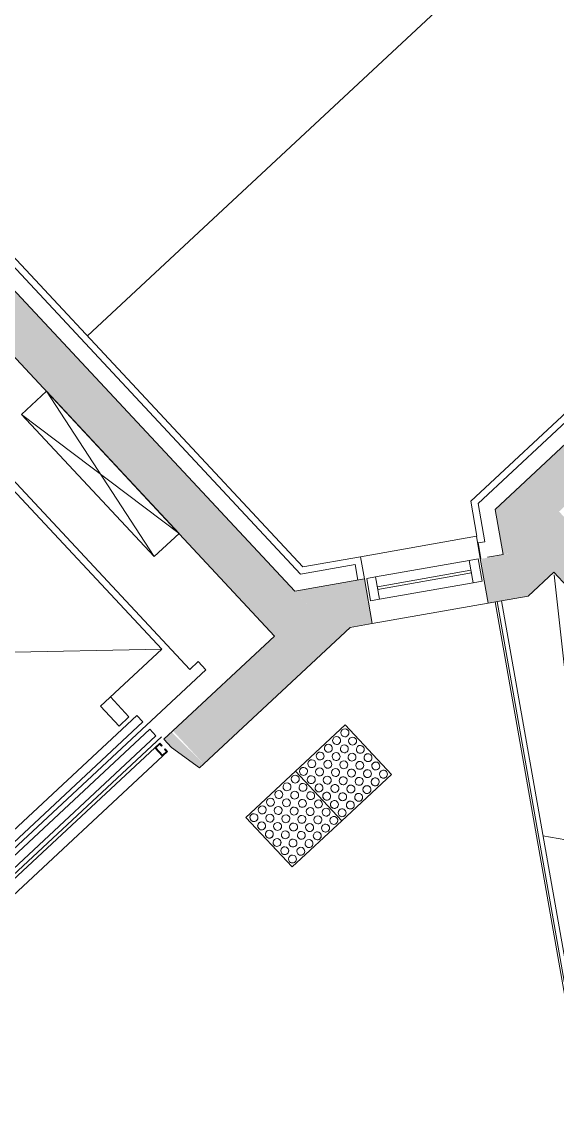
# Model space of a CAD drawing. Header units: millimetres. Extents: x -71377 to 516042, y -145869 to 441446.
# Drawn here: x 170572 to 172938, y 136235 to 141066 of the extents above; entities that cross this region are included whole.
import ezdxf

# ---------------------------------------------------------------- set-up
doc = ezdxf.new("R2010")
doc.units = ezdxf.units.MM
doc.header["$LTSCALE"] = 1000
doc.linetypes.add('_점선_S_', pattern=[1.6, 0.8, -0.8])
doc.linetypes.add('_점선_XS_', pattern=[1.15, 0.6, -0.55])
for name, color, linetype, lineweight in [('A-ele-8', 8, 'Continuous', 5), ('A-fnsh', 5, 'Continuous', 5), ('A-furn-hdln', 8, '_점선_XS_', 5), ('A-glas', 5, 'Continuous', 5), ('A-glas-hdln', 8, 'Continuous', 5), ('A-hat', 251, 'Continuous', 5), ('A-insu', 251, 'Continuous', 5), ('A-wind', 4, 'Continuous', 5), ('A-wind-hdln', 8, 'Continuous', 5), ('A_cwall', 2, 'Continuous', 5), ('A_fnsh-4', 4, 'Continuous', 5), ('AA_오픈', 8, '_점선_S_', 5), ('AA_점형블럭', 8, 'Continuous', 5), ('elev', 4, 'Continuous', 5)]:
    doc.layers.add(name, color=color, linetype=linetype, lineweight=lineweight)

# ---------------------------------------------------------------- blocks, each defined once
blk = doc.blocks.new('EV_15인승 - EV_15인승_1060x2100-6900318-지반층 배치도')
at = {"layer": 'A-furn-hdln'}
for p, q in [((1050, 100), (1050, -100)), ((1350, 100), (1350, -100))]:
    blk.add_line(p, q, dxfattribs=at)
at = {"layer": 'elev'}
for p, q in [((1350, 100), (1050, -100)), ((1350, -100), (1050, 100)), ((-405, -65), (-405, -50)), ((-405, -50), (-375, -50)), ((-402, -65), (-405, -65)), ((-405, -100), (-405, -85)), ((-405, -85), (-402, -85)), ((-378, -53), (-402, -53)), ((-402, -53), (-402, -65)), ((-402, -85), (-402, -97)), ((-378, -97), (-378, -53)), ((-375, -50), (625, -50)), ((-375, -50), (-375, -100)), ((625, -50), (655, -50)), ((625, -50), (625, -100)), ((652, -53), (628, -53)), ((628, -53), (628, -97)), ((652, -65), (652, -53)), ((655, -65), (652, -65)), ((652, -97), (652, -85)), ((652, -85), (655, -85)), ((655, -50), (655, -65)), ((655, -85), (655, -100)), ((665, -135), (-415, -135)), ((-415, -135), (-415, -175)), ((-375, -100), (-405, -100)), ((-402, -97), (-378, -97)), ((-375, -100), (625, -100)), ((655, -100), (625, -100)), ((628, -97), (652, -97)), ((665, -175), (665, -135)), ((-415, -175), (665, -175)), ((1025, -198), (-775, -198)), ((-775, -198), (-775, -248)), ((665, -219), (-415, -219)), ((-415, -219), (-415, -259)), ((665, -259), (665, -219)), ((1025, -248), (1025, -198)), ((-775, -248), (-725, -248)), ((-725, -248), (-725, -1898)), ((-415, -259), (665, -259)), ((-325, -278), (-385, -278)), ((-385, -278), (-385, -398)), ((-325, -398), (-325, -278)), ((635, -278), (575, -278)), ((575, -278), (575, -398)), ((635, -398), (635, -278)), ((975, -1898), (975, -248)), ((975, -248), (1025, -248)), ((-695, -1868), (-695, -398)), ((-695, -398), (-325, -398)), ((945, -398), (-695, -1868)), ((-695, -398), (945, -1868)), ((575, -398), (945, -398)), ((945, -398), (945, -1868)), ((-1100, -720), (-950, -720)), ((-950, -1580), (-1100, -720)), ((-1100, -1580), (-950, -720)), ((-1100, -1580), (-1100, -720)), ((-950, -720), (-950, -1580)), ((-950, -1580), (-1100, -1580)), ((945, -1868), (-695, -1868)), ((-725, -1898), (975, -1898))]:
    blk.add_line(p, q, dxfattribs=at)
blk = doc.blocks.new('고정창 - _A_AW_5x9_8-8092948-지반층 배치도')
at = {"layer": 'A-glas'}
for p, q in [((210, 56), (-210, 56)), ((-210, 56), (-210, 44)), ((210, 44), (210, 56)), ((-210, 44), (210, 44))]:
    blk.add_line(p, q, dxfattribs=at)
at = {"layer": 'A-wind'}
for p, q in [((-210, 100), (-250, 100)), ((-250, 100), (-250, 0)), ((-210, 0), (-210, 100)), ((210, 100), (210, 0)), ((250, 100), (210, 100)), ((250, 0), (250, 100)), ((-250, 0), (-210, 0)), ((210, 0), (250, 0))]:
    blk.add_line(p, q, dxfattribs=at)
at = {"layer": 'A-wind-hdln'}
for p, q in [((210, 100), (-210, 100)), ((-210, 0), (210, 0))]:
    blk.add_line(p, q, dxfattribs=at)
blk = doc.blocks.new('점자블럭_원형_개수_ - 점자블럭_원형_개수_-4199367-지반층 배치도')
at = {"layer": 'AA_점형블럭'}
for p, q in [((300, 300), (0, 300)), ((0, 300), (0, 0)), ((300, 0), (300, 300)), ((600, 300), (300, 300)), ((300, 300), (300, 0)), ((600, 0), (600, 300)), ((0, 0), (300, 0)), ((300, 0), (600, 0))]:
    blk.add_line(p, q, dxfattribs=at)
for centre, start, end in [((25, 275), 360, 180), ((25, 275), 45, 180), ((25, 275), 360, 180), ((25, 275), 45, 180), ((75, 275), 0, 180), ((75, 275), 0, 180), ((75, 275), 0, 180), ((75, 275), 0, 180), ((125, 275), 0, 180), ((125, 275), 0, 180), ((125, 275), 360, 180), ((125, 275), 0, 180), ((175, 275), 360, 180), ((175, 275), 0, 180), ((175, 275), 360, 180), ((175, 275), 0, 180), ((225, 275), 360, 180), ((225, 275), 0, 180), ((225, 275), 360, 180), ((225, 275), 0, 180), ((275, 275), 0, 180), ((275, 275), 0, 180), ((275, 275), 360, 180), ((275, 275), 0, 180), ((325, 275), 360, 180), ((325, 275), 0, 180), ((325, 275), 0, 180), ((325, 275), 0, 180), ((375, 275), 0, 180), ((375, 275), 0, 180), ((375, 275), 0, 180), ((375, 275), 0, 180), ((425, 275), 0, 180), ((425, 275), 0, 180), ((425, 275), 360, 180), ((425, 275), 0, 180), ((475, 275), 0, 180), ((475, 275), 0, 180), ((475, 275), 360, 180), ((475, 275), 360, 180), ((525, 275), 0, 180), ((525, 275), 0, 180), ((525, 275), 360, 180), ((525, 275), 0, 180), ((575, 275), 0, 180), ((575, 275), 0, 180), ((575, 275), 360, 180), ((575, 275), 0, 180), ((25, 275), 180, 360), ((25, 275), 180, 225), ((25, 275), 180, 360), ((25, 275), 180, 225), ((25, 225), 360, 180), ((25, 225), 45, 180), ((25, 225), 0, 180), ((25, 225), 45, 180), ((25, 275), 255, 330), ((25, 275), 255, 330), ((75, 275), 180, 360), ((75, 275), 180, 360), ((75, 275), 180, 360), ((75, 275), 180, 360), ((75, 225), 0, 180), ((75, 225), 0, 180), ((75, 225), 0, 180), ((75, 225), 0, 180), ((125, 275), 180, 360), ((125, 275), 180, 360), ((125, 275), 180, 360), ((125, 275), 180, 360), ((125, 225), 360, 180), ((125, 225), 0, 180), ((125, 225), 360, 180), ((125, 225), 0, 180), ((175, 275), 180, 360), ((175, 275), 180, 360), ((175, 275), 180, 360), ((175, 275), 180, 360), ((175, 225), 360, 180), ((175, 225), 0, 180), ((175, 225), 360, 180), ((175, 225), 0, 180), ((225, 275), 180, 360), ((225, 275), 180, 360), ((225, 275), 180, 360), ((225, 275), 180, 360), ((225, 225), 0, 180), ((225, 225), 0, 180), ((225, 225), 360, 180), ((225, 225), 0, 180), ((275, 275), 180, 360), ((275, 275), 180, 360), ((275, 275), 180, 360), ((275, 275), 180, 360), ((275, 225), 360, 180), ((275, 225), 0, 180), ((275, 225), 360, 180), ((275, 225), 0, 180), ((325, 275), 180, 360), ((325, 275), 180, 360), ((325, 275), 180, 360), ((325, 275), 180, 360), ((325, 225), 360, 180), ((325, 225), 0, 180), ((325, 225), 360, 180), ((325, 225), 0, 180), ((375, 275), 180, 360), ((375, 275), 180, 360), ((375, 275), 180, 360), ((375, 275), 180, 360), ((375, 225), 360, 180), ((375, 225), 0, 180), ((375, 225), 0, 180), ((375, 225), 0, 180), ((425, 275), 180, 360), ((425, 275), 180, 360), ((425, 275), 180, 360), ((425, 275), 180, 360), ((425, 225), 0, 180), ((425, 225), 0, 180), ((425, 225), 0, 180), ((425, 225), 0, 180), ((475, 275), 180, 360), ((475, 275), 180, 360), ((475, 275), 180, 360), ((475, 275), 180, 360), ((475, 225), 360, 180), ((475, 225), 0, 180), ((475, 225), 0, 180), ((475, 225), 0, 180), ((525, 275), 180, 360), ((525, 275), 180, 360), ((525, 275), 180, 360), ((525, 275), 180, 360), ((525, 225), 360, 180), ((525, 225), 0, 180), ((525, 225), 360, 180), ((525, 225), 0, 180), ((575, 275), 180, 360), ((575, 275), 180, 360), ((575, 275), 180, 360), ((575, 275), 180, 360), ((575, 225), 360, 180), ((575, 225), 0, 180), ((575, 225), 0, 180), ((575, 225), 0, 180), ((25, 225), 180, 360), ((25, 225), 180, 225), ((25, 225), 180, 360), ((25, 225), 180, 225), ((25, 225), 255, 330), ((25, 225), 255, 330), ((75, 225), 180, 360), ((75, 225), 180, 360), ((75, 225), 180, 360), ((75, 225), 180, 360), ((125, 225), 180, 360), ((125, 225), 180, 360), ((125, 225), 180, 360), ((125, 225), 180, 360), ((175, 225), 180, 360), ((175, 225), 180, 360), ((175, 225), 180, 360), ((175, 225), 180, 360), ((225, 225), 180, 360), ((225, 225), 180, 360), ((225, 225), 180, 360), ((225, 225), 180, 360), ((275, 225), 180, 360), ((275, 225), 180, 360), ((275, 225), 180, 360), ((275, 225), 180, 360), ((325, 225), 180, 360), ((325, 225), 180, 360), ((325, 225), 180, 360), ((325, 225), 180, 360), ((375, 225), 180, 360), ((375, 225), 180, 360), ((375, 225), 180, 360), ((375, 225), 180, 360), ((425, 225), 180, 360), ((425, 225), 180, 360), ((425, 225), 180, 360), ((425, 225), 180, 360), ((475, 225), 180, 360), ((475, 225), 180, 360), ((475, 225), 180, 360), ((475, 225), 180, 360), ((525, 225), 180, 360), ((525, 225), 180, 360), ((525, 225), 180, 360), ((525, 225), 180, 360), ((575, 225), 180, 360), ((575, 225), 180, 360), ((575, 225), 180, 360), ((575, 225), 180, 360), ((25, 175), 360, 180), ((25, 175), 45, 180), ((25, 175), 360, 180), ((25, 175), 45, 180), ((25, 175), 180, 360), ((25, 175), 180, 225), ((25, 175), 180, 360), ((25, 175), 180, 225), ((25, 175), 255, 330), ((25, 175), 255, 330), ((75, 175), 0, 180), ((75, 175), 0, 180), ((75, 175), 0, 180), ((75, 175), 0, 180), ((75, 175), 180, 360), ((75, 175), 180, 360), ((75, 175), 180, 360), ((75, 175), 180, 360), ((125, 175), 360, 180), ((125, 175), 0, 180), ((125, 175), 360, 180), ((125, 175), 0, 180), ((125, 175), 180, 360), ((125, 175), 180, 360), ((125, 175), 180, 360), ((125, 175), 180, 360), ((175, 175), 360, 180), ((175, 175), 0, 180), ((175, 175), 360, 180), ((175, 175), 0, 180), ((175, 175), 180, 360), ((175, 175), 180, 360), ((175, 175), 180, 360), ((175, 175), 180, 360), ((225, 175), 360, 180), ((225, 175), 0, 180), ((225, 175), 360, 180), ((225, 175), 0, 180), ((225, 175), 180, 360), ((225, 175), 180, 360), ((225, 175), 180, 360), ((225, 175), 180, 360), ((275, 175), 360, 180), ((275, 175), 0, 180), ((275, 175), 0, 180), ((275, 175), 0, 180), ((275, 175), 180, 360), ((275, 175), 180, 360), ((275, 175), 180, 360), ((275, 175), 180, 360), ((325, 175), 0, 180), ((325, 175), 0, 180), ((325, 175), 0, 180), ((325, 175), 0, 180), ((325, 175), 180, 360), ((325, 175), 180, 360), ((325, 175), 180, 360), ((325, 175), 180, 360), ((375, 175), 0, 180), ((375, 175), 0, 180), ((375, 175), 0, 180), ((375, 175), 0, 180), ((375, 175), 180, 360), ((375, 175), 180, 360), ((375, 175), 180, 360), ((375, 175), 180, 360), ((425, 175), 0, 180), ((425, 175), 0, 180), ((425, 175), 360, 180), ((425, 175), 0, 180), ((425, 175), 180, 360), ((425, 175), 180, 360), ((425, 175), 180, 360), ((425, 175), 180, 360), ((475, 175), 0, 180), ((475, 175), 0, 180), ((475, 175), 360, 180), ((475, 175), 0, 180), ((475, 175), 180, 360), ((475, 175), 180, 360), ((475, 175), 180, 360), ((475, 175), 180, 360), ((525, 175), 360, 180), ((525, 175), 0, 180), ((525, 175), 0, 180), ((525, 175), 0, 180), ((525, 175), 180, 360), ((525, 175), 180, 360), ((525, 175), 180, 360), ((525, 175), 180, 360), ((575, 175), 360, 180), ((575, 175), 0, 180), ((575, 175), 0, 180), ((575, 175), 0, 180), ((575, 175), 180, 360), ((575, 175), 180, 360), ((575, 175), 180, 360), ((575, 175), 180, 360), ((25, 125), 360, 180), ((25, 125), 0, 180), ((25, 125), 360, 180), ((25, 125), 0, 180), ((25, 125), 180, 360), ((25, 125), 180, 240), ((25, 125), 180, 360), ((25, 125), 180, 240), ((25, 125), 270, 345), ((25, 125), 270, 345), ((75, 125), 360, 180), ((75, 125), 0, 180), ((75, 125), 0, 180), ((75, 125), 0, 180), ((75, 125), 180, 360), ((75, 125), 180, 360), ((75, 125), 180, 360), ((75, 125), 180, 360), ((125, 125), 360, 180), ((125, 125), 0, 180), ((125, 125), 360, 180), ((125, 125), 0, 180), ((125, 125), 180, 360), ((125, 125), 180, 360), ((125, 125), 180, 360), ((125, 125), 180, 360), ((175, 125), 360, 180), ((175, 125), 0, 180), ((175, 125), 360, 180), ((175, 125), 0, 180), ((175, 125), 180, 360), ((175, 125), 180, 360), ((175, 125), 180, 360), ((175, 125), 180, 360), ((225, 125), 360, 180), ((225, 125), 0, 180), ((225, 125), 360, 180), ((225, 125), 0, 180), ((225, 125), 180, 360), ((225, 125), 180, 360), ((225, 125), 180, 360), ((225, 125), 180, 360), ((275, 125), 0, 180), ((275, 125), 0, 180), ((275, 125), 360, 180), ((275, 125), 0, 180), ((275, 125), 180, 360), ((275, 125), 180, 360), ((275, 125), 180, 360), ((275, 125), 180, 360), ((325, 125), 0, 180), ((325, 125), 15, 180), ((325, 125), 360, 180), ((325, 125), 15, 180), ((325, 125), 180, 360), ((325, 125), 180, 270), ((325, 125), 180, 360), ((325, 125), 180, 270), ((325, 125), 300, 330), ((325, 125), 300, 330), ((375, 125), 0, 180), ((375, 125), 15, 180), ((375, 125), 360, 180), ((375, 125), 15, 180), ((375, 125), 180, 360), ((375, 125), 180, 270), ((375, 125), 180, 360), ((375, 125), 180, 270), ((375, 125), 300, 330), ((375, 125), 300, 330), ((425, 125), 0, 180), ((425, 125), 15, 180), ((425, 125), 0, 180), ((425, 125), 15, 180), ((425, 125), 180, 360), ((425, 125), 180, 270), ((425, 125), 180, 360), ((425, 125), 180, 270), ((425, 125), 300, 330), ((425, 125), 300, 330), ((475, 125), 360, 180), ((475, 125), 15, 180), ((475, 125), 360, 180), ((475, 125), 15, 180), ((475, 125), 180, 360), ((475, 125), 180, 270), ((475, 125), 180, 360), ((475, 125), 180, 270), ((475, 125), 300, 330), ((475, 125), 300, 330), ((525, 125), 0, 180), ((525, 125), 15, 180), ((525, 125), 0, 180), ((525, 125), 15, 180), ((525, 125), 180, 360), ((525, 125), 180, 270), ((525, 125), 180, 360), ((525, 125), 180, 270), ((525, 125), 300, 330), ((525, 125), 300, 330), ((575, 125), 0, 180), ((575, 125), 15, 180), ((575, 125), 360, 180), ((575, 125), 15, 180), ((575, 125), 180, 360), ((575, 125), 180, 270), ((575, 125), 180, 360), ((575, 125), 180, 270), ((575, 125), 300, 330), ((575, 125), 300, 330), ((25, 75), 360, 180), ((25, 75), 0, 180), ((25, 75), 360, 180), ((25, 75), 0, 180), ((25, 75), 180, 360), ((25, 75), 180, 345), ((25, 75), 180, 360), ((25, 75), 180, 345), ((75, 75), 360, 180), ((75, 75), 0, 180), ((75, 75), 360, 180), ((75, 75), 0, 180), ((75, 75), 180, 360), ((75, 75), 180, 360), ((75, 75), 180, 360), ((75, 75), 180, 360), ((125, 75), 360, 180), ((125, 75), 0, 180), ((125, 75), 360, 180), ((125, 75), 0, 180), ((125, 75), 180, 360), ((125, 75), 180, 360), ((125, 75), 180, 360), ((125, 75), 180, 360), ((175, 75), 360, 180), ((175, 75), 0, 180), ((175, 75), 360, 180), ((175, 75), 0, 180), ((175, 75), 180, 360), ((175, 75), 180, 360), ((175, 75), 180, 360), ((175, 75), 180, 360), ((225, 75), 0, 180), ((225, 75), 0, 180), ((225, 75), 360, 180), ((225, 75), 0, 180), ((225, 75), 180, 360), ((225, 75), 180, 360), ((225, 75), 180, 360), ((225, 75), 180, 360), ((275, 75), 0, 180), ((275, 75), 0, 180), ((275, 75), 360, 180), ((275, 75), 0, 180), ((275, 75), 180, 360), ((275, 75), 180, 360), ((275, 75), 180, 360), ((275, 75), 180, 360), ((325, 75), 360, 180), ((325, 75), 15, 180), ((325, 75), 0, 180), ((325, 75), 15, 180), ((325, 75), 180, 360), ((325, 75), 180, 270), ((325, 75), 180, 360), ((325, 75), 180, 270), ((325, 75), 300, 330), ((325, 75), 300, 330), ((375, 75), 360, 180), ((375, 75), 15, 180), ((375, 75), 360, 180), ((375, 75), 15, 180), ((375, 75), 180, 360), ((375, 75), 180, 270), ((375, 75), 180, 360), ((375, 75), 180, 270), ((375, 75), 300, 330), ((375, 75), 300, 330), ((425, 75), 0, 180), ((425, 75), 15, 180), ((425, 75), 0, 180), ((425, 75), 15, 180), ((425, 75), 180, 360), ((425, 75), 180, 270), ((425, 75), 180, 360), ((425, 75), 180, 270), ((425, 75), 300, 330), ((425, 75), 300, 330), ((475, 75), 0, 180), ((475, 75), 15, 180), ((475, 75), 360, 180), ((475, 75), 15, 180), ((475, 75), 180, 360), ((475, 75), 180, 270), ((475, 75), 180, 360), ((475, 75), 180, 270), ((475, 75), 300, 330), ((475, 75), 300, 330), ((525, 75), 0, 180), ((525, 75), 15, 180), ((525, 75), 0, 180), ((525, 75), 15, 180), ((525, 75), 180, 360), ((525, 75), 180, 270), ((525, 75), 180, 360), ((525, 75), 180, 270), ((525, 75), 300, 330), ((525, 75), 300, 330), ((575, 75), 0, 180), ((575, 75), 15, 180), ((575, 75), 0, 180), ((575, 75), 15, 180), ((575, 75), 180, 360), ((575, 75), 180, 270), ((575, 75), 180, 360), ((575, 75), 180, 270), ((575, 75), 300, 330), ((575, 75), 300, 330), ((25, 25), 360, 180), ((25, 25), 0, 180), ((25, 25), 360, 180), ((25, 25), 0, 180), ((25, 25), 180, 360), ((25, 25), 180, 360), ((25, 25), 180, 360), ((25, 25), 180, 360), ((75, 25), 360, 180), ((75, 25), 0, 180), ((75, 25), 0, 180), ((75, 25), 0, 180), ((75, 25), 180, 360), ((75, 25), 180, 360), ((75, 25), 180, 360), ((75, 25), 180, 360), ((125, 25), 360, 180), ((125, 25), 0, 180), ((125, 25), 360, 180), ((125, 25), 0, 180), ((125, 25), 180, 360), ((125, 25), 180, 360), ((125, 25), 180, 360), ((125, 25), 180, 360), ((175, 25), 360, 180), ((175, 25), 360, 180), ((175, 25), 180, 360), ((175, 25), 180, 360), ((175, 25), 120, 150), ((175, 25), 120, 150), ((175, 25), 210, 360), ((175, 25), 210, 360), ((175, 25), 0, 60), ((175, 25), 0, 60), ((225, 25), 360, 180), ((225, 25), 360, 180), ((225, 25), 180, 360), ((225, 25), 180, 360), ((225, 25), 120, 150), ((225, 25), 120, 150), ((225, 25), 210, 360), ((225, 25), 210, 360), ((225, 25), 0, 60), ((225, 25), 0, 60), ((275, 25), 0, 180), ((275, 25), 0, 180), ((275, 25), 180, 360), ((275, 25), 180, 360), ((275, 25), 120, 150), ((275, 25), 120, 150), ((275, 25), 210, 360), ((275, 25), 210, 360), ((275, 25), 0, 60), ((275, 25), 0, 60), ((325, 25), 360, 180), ((325, 25), 15, 180), ((325, 25), 360, 180), ((325, 25), 15, 180), ((325, 25), 180, 360), ((325, 25), 180, 270), ((325, 25), 180, 360), ((325, 25), 180, 270), ((325, 25), 300, 330), ((325, 25), 300, 330), ((375, 25), 0, 180), ((375, 25), 15, 180), ((375, 25), 0, 180), ((375, 25), 15, 180), ((375, 25), 180, 360), ((375, 25), 180, 270), ((375, 25), 180, 360), ((375, 25), 180, 270), ((375, 25), 300, 330), ((375, 25), 300, 330), ((425, 25), 0, 180), ((425, 25), 15, 180), ((425, 25), 0, 180), ((425, 25), 15, 180), ((425, 25), 180, 360), ((425, 25), 180, 270), ((425, 25), 180, 360), ((425, 25), 180, 270), ((425, 25), 300, 330), ((425, 25), 300, 330), ((475, 25), 360, 180), ((475, 25), 15, 180), ((475, 25), 360, 180), ((475, 25), 15, 180), ((475, 25), 180, 360), ((475, 25), 180, 270), ((475, 25), 180, 360), ((475, 25), 180, 270), ((475, 25), 300, 330), ((475, 25), 300, 330), ((525, 25), 360, 180), ((525, 25), 15, 180), ((525, 25), 360, 180), ((525, 25), 15, 180), ((525, 25), 180, 360), ((525, 25), 180, 270), ((525, 25), 180, 360), ((525, 25), 180, 270), ((525, 25), 300, 330), ((525, 25), 300, 330), ((575, 25), 0, 180), ((575, 25), 15, 180), ((575, 25), 0, 180), ((575, 25), 15, 180), ((575, 25), 180, 360), ((575, 25), 180, 270), ((575, 25), 180, 360), ((575, 25), 180, 270), ((575, 25), 300, 330), ((575, 25), 300, 330)]:
    blk.add_arc(centre, 17.5, start, end, dxfattribs=at)

msp = doc.modelspace()

# ---------------------------------------------------------------- hatches: boundary and pattern name
at = {"layer": 'A-hat'}
for points in [[(171705.9, 138331.8), (171940.8, 138373.3), (170178.4, 140263.2), (170032.1, 140126.8), (171689.4, 138349.6)], [(172879.9, 138837.7), (173275.9, 139207), (173139.5, 139353.2), (172838.5, 139072.6), (172868.9, 138900.1)], [(172699.3, 138710.1), (172717.1, 138713.2), (172786.9, 138778.3), (172800.5, 138763.7), (172879.9, 138837.7), (172838.5, 139072.6), (172664.1, 138909.9), (172698.8, 138713.2)], [(174379.3, 137070.6), (174525.6, 137207), (172946.8, 138900.1), (172800.5, 138763.7), (174333.9, 137119.3)], [(172810.2, 138526.6), (172923.3, 138632), (172786.9, 138778.3), (172717.1, 138713.2), (172777.3, 138713.2), (172791.6, 138632)], [(172633.3, 138495.4), (172810.2, 138526.6), (172775.5, 138723.5), (172601.2, 138690.6), (172632.1, 138502.3)], [(171940.8, 138373.3), (172121.2, 138405.1), (172086.5, 138602), (171778.2, 138547.7)], [(171376, 137783.9), (172023.6, 138387.9), (171705.9, 138331.8), (171689.4, 138349.6), (171239.6, 137930.2)]]:
    msp.add_hatch(color=256, dxfattribs=at).paths.add_polyline_path(points)
h = msp.add_hatch(color=256, dxfattribs=at)
h.paths.add_polyline_path([(170483.7, 136951.9), (170502, 136968.9), (170387.6, 137135.7), (170347.3, 137098.2), (170421.7, 137018.5)])
h.paths.add_polyline_path([(171357.7, 137766.9), (171376, 137783.9), (171233.5, 137924.5), (171199.4, 137892.7), (171239.6, 137851.7), (171334, 137783.9)])

# ---------------------------------------------------------------- linework, layer by layer
at = {"layer": 'A-ele-8'}
for p, q in [((172069.1, 138700.5), (172581.2, 138790.8)), ((172633.3, 138495.4), (172121.2, 138405.1))]:
    msp.add_line(p, q, dxfattribs=at)
at = {"layer": 'A-fnsh'}
for p, q in [((170861.9, 139676.9), (182154, 150206.9)), ((173041.3, 136364.7), (172664.6, 138500.9)), ((171189.1, 137903.7), (170377.3, 137146.6))]:
    msp.add_line(p, q, dxfattribs=at)
at = {"layer": 'A-insu'}
for p, q in [((172664.1, 138909.9), (173139.5, 139353.2)), ((172699.3, 138710.1), (172664.1, 138909.9))]:
    msp.add_line(p, q, dxfattribs=at)
at = {"layer": 'A_cwall'}
for p, q in [((171778.2, 138547.7), (169537.3, 140950.7)), ((170032.1, 140126.8), (171689.4, 138349.6)), ((173139.5, 139353.2), (172664.1, 138909.9)), ((172664.1, 138909.9), (172699.3, 138710.1)), ((172630.4, 138697.9), (172699.3, 138710.1)), ((172600.9, 138692.7), (172598.6, 138692.3)), ((172598.6, 138692.3), (172633.3, 138495.4)), ((172810.2, 138526.6), (172923.3, 138632)), ((172923.3, 138632), (174242.9, 137216.8)), ((172086.5, 138602), (171778.2, 138547.7)), ((172121.2, 138405.1), (172086.5, 138602)), ((172633.3, 138495.4), (172810.2, 138526.6)), ((171376, 137783.9), (172023.6, 138387.9)), ((172023.6, 138387.9), (172121.2, 138405.1)), ((171689.4, 138349.6), (171239.6, 137930.2)), ((171239.6, 137930.2), (171199.4, 137892.7)), ((171199.4, 137892.7), (171233.5, 137856.1)), ((171233.5, 137856.1), (171357.7, 137766.9)), ((171357.7, 137766.9), (171376, 137783.9))]:
    msp.add_line(p, q, dxfattribs=at)
at = {"layer": 'A_fnsh-4'}
for p, q in [((171814.3, 138655.6), (169610.4, 141018.9)), ((171803.4, 138623.2), (169609, 140976.5)), ((173071.3, 139426.4), (172556.2, 138946)), ((173069.8, 139384), (172588.6, 138935.2)), ((172556.2, 138946), (172583.5, 138791.2)), ((172588.6, 138935.2), (172618.2, 138766.9)), ((172583.5, 138791.2), (172581.2, 138790.8)), ((172581.2, 138790.8), (172598.6, 138692.3)), ((172588.7, 138761.7), (172618.2, 138766.9)), ((172600.9, 138692.7), (172588.7, 138761.7)), ((172044.8, 138665.8), (171803.4, 138623.2)), ((172069.1, 138700.5), (171814.3, 138655.6)), ((172056.9, 138596.8), (172044.8, 138665.8)), ((172086.5, 138602), (172069.1, 138700.5)), ((172598.6, 138692.3), (172600.9, 138692.7)), ((172086.5, 138602), (172086.5, 138602)), ((172672.7, 138502.3), (173051.5, 136353.7)), ((173070.2, 136363), (172692.4, 138505.8))]:
    msp.add_line(p, q, dxfattribs=at)
at = {"layer": 'AA_오픈'}
for p, q in [((173189.8, 136234.8), (172923.3, 138632)), ((172875.7, 137466.4), (174242.9, 137216.8))]:
    msp.add_line(p, q, dxfattribs=at)

# ---------------------------------------------------------------- block references
at = {"layer": 'A-glas-hdln', "rotation": 10.00000124847536}
msp.add_blockref('고정창 - _A_AW_5x9_8-8092948-지반층 배치도', (172359.9, 138548.7), dxfattribs=at)
at = {"layer": 'AA_점형블럭', "rotation": 43.00000124847607}
msp.add_blockref('점자블럭_원형_개수_ - 점자블럭_원형_개수_-4199367-지반층 배치도', (171766.9, 137328.1), dxfattribs=at)
at = {"layer": 'elev', "rotation": 223.000001248477}
msp.add_blockref('EV_15인승 - EV_15인승_1060x2100-6900318-지반층 배치도', (170953.1, 137526.3), dxfattribs=at)

doc.saveas('drawing.dxf')
